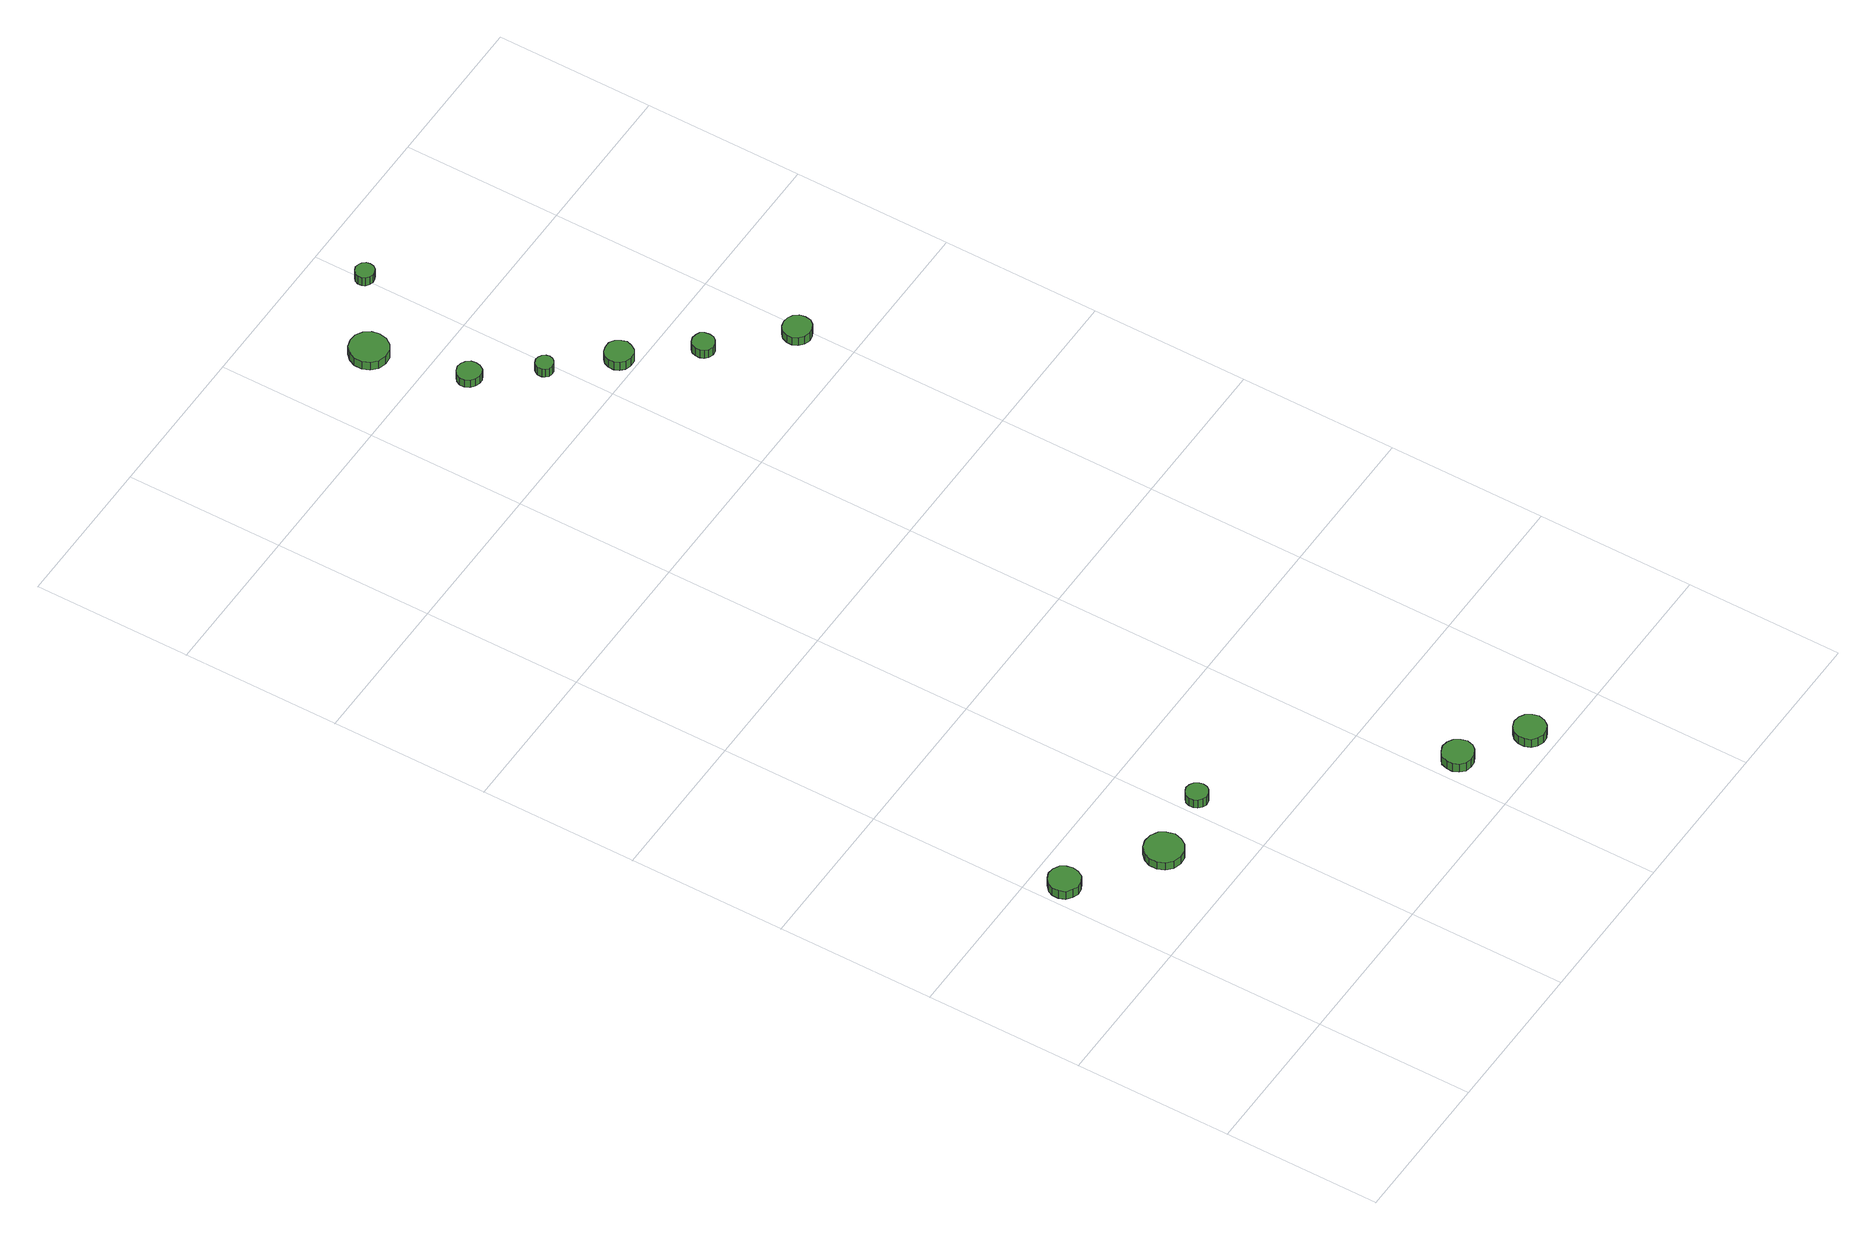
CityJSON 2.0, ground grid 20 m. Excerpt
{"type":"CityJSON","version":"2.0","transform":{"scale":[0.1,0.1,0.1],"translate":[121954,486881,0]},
"CityObjects":{
"tree1":{"type":"SolitaryVegetationObject","attributes":{"function":"something"},"geometry":[{"type":"MultiSurface","lod":"1","boundaries":[[[0,1,2,3,4,5,6,7,8,9,10,11,12,13,14]],[[15,16,17,18,19,20,21,22,23,24,25,26,27,28,29]],[[0,29,28,1]],[[1,28,27,2]],[[2,27,26,3]],[[3,26,25,4]],[[4,25,24,5]],[[5,24,23,6]],[[6,23,22,7]],[[7,22,21,8]],[[8,21,20,9]],[[9,20,19,10]],[[10,19,18,11]],[[11,18,17,12]],[[12,17,16,13]],[[13,16,15,14]],[[14,15,29,0]]]}]},
"tree2":{"type":"SolitaryVegetationObject","attributes":{"function":"something"},"geometry":[{"type":"MultiSurface","lod":"1","boundaries":[[[30,31,32,33,34,35,36,37,38,39,40,41,42,43,44]],[[45,46,47,48,49,50,51,52,53,54,55,56,57,58,59]],[[30,59,58,31]],[[31,58,57,32]],[[32,57,56,33]],[[33,56,55,34]],[[34,55,54,35]],[[35,54,53,36]],[[36,53,52,37]],[[37,52,51,38]],[[38,51,50,39]],[[39,50,49,40]],[[40,49,48,41]],[[41,48,47,42]],[[42,47,46,43]],[[43,46,45,44]],[[44,45,59,30]]]}]},
"tree3":{"type":"SolitaryVegetationObject","attributes":{"function":"something"},"geometry":[{"type":"MultiSurface","lod":"1","boundaries":[[[60,61,62,63,64,65,66,67,68,69,70,71,72,73,74]],[[75,76,77,78,79,80,81,82,83,84,85,86,87,88,89]],[[60,89,88,61]],[[61,88,87,62]],[[62,87,86,63]],[[63,86,85,64]],[[64,85,84,65]],[[65,84,83,66]],[[66,83,82,67]],[[67,82,81,68]],[[68,81,80,69]],[[69,80,79,70]],[[70,79,78,71]],[[71,78,77,72]],[[72,77,76,73]],[[73,76,75,74]],[[74,75,89,60]]]}]},
"tree4":{"type":"SolitaryVegetationObject","attributes":{"function":"something"},"geometry":[{"type":"MultiSurface","lod":"1","boundaries":[[[90,91,92,93,94,95,96,97,98,99,100,101,102,103,104]],[[105,106,107,108,109,110,111,112,113,114,115,116,117,118,119]],[[90,119,118,91]],[[91,118,117,92]],[[92,117,116,93]],[[93,116,115,94]],[[94,115,114,95]],[[95,114,113,96]],[[96,113,112,97]],[[97,112,111,98]],[[98,111,110,99]],[[99,110,109,100]],[[100,109,108,101]],[[101,108,107,102]],[[102,107,106,103]],[[103,106,105,104]],[[104,105,119,90]]]}]},
"tree5":{"type":"SolitaryVegetationObject","attributes":{"function":"something"},"geometry":[{"type":"MultiSurface","lod":"1","boundaries":[[[120,121,122,123,124,125,126,127,128,129,130,131,132,133,134]],[[135,136,137,138,139,140,141,142,143,144,145,146,147,148,149]],[[120,149,148,121]],[[121,148,147,122]],[[122,147,146,123]],[[123,146,145,124]],[[124,145,144,125]],[[125,144,143,126]],[[126,143,142,127]],[[127,142,141,128]],[[128,141,140,129]],[[129,140,139,130]],[[130,139,138,131]],[[131,138,137,132]],[[132,137,136,133]],[[133,136,135,134]],[[134,135,149,120]]]}]},
"tree6":{"type":"SolitaryVegetationObject","attributes":{"function":"something"},"geometry":[{"type":"MultiSurface","lod":"1","boundaries":[[[150,151,152,153,154,155,156,157,158,159,160,161,162,163,164]],[[165,166,167,168,169,170,171,172,173,174,175,176,177,178,179]],[[150,179,178,151]],[[151,178,177,152]],[[152,177,176,153]],[[153,176,175,154]],[[154,175,174,155]],[[155,174,173,156]],[[156,173,172,157]],[[157,172,171,158]],[[158,171,170,159]],[[159,170,169,160]],[[160,169,168,161]],[[161,168,167,162]],[[162,167,166,163]],[[163,166,165,164]],[[164,165,179,150]]]}]},
"tree7":{"type":"SolitaryVegetationObject","attributes":{"function":"something"},"geometry":[{"type":"MultiSurface","lod":"1","boundaries":[[[180,181,182,183,184,185,186,187,188,189,190,191,192,193,194]],[[195,196,197,198,199,200,201,202,203,204,205,206,207,208,209]],[[180,209,208,181]],[[181,208,207,182]],[[182,207,206,183]],[[183,206,205,184]],[[184,205,204,185]],[[185,204,203,186]],[[186,203,202,187]],[[187,202,201,188]],[[188,201,200,189]],[[189,200,199,190]],[[190,199,198,191]],[[191,198,197,192]],[[192,197,196,193]],[[193,196,195,194]],[[194,195,209,180]]]}]},
"tree8":{"type":"SolitaryVegetationObject","attributes":{"function":"something"},"geometry":[{"type":"MultiSurface","lod":"1","boundaries":[[[210,211,212,213,214,215,216,217,218,219,220,221,222,223,224]],[[225,226,227,228,229,230,231,232,233,234,235,236,237,238,239]],[[210,239,238,211]],[[211,238,237,212]],[[212,237,236,213]],[[213,236,235,214]],[[214,235,234,215]],[[215,234,233,216]],[[216,233,232,217]],[[217,232,231,218]],[[218,231,230,219]],[[219,230,229,220]],[[220,229,228,221]],[[221,228,227,222]],[[222,227,226,223]],[[223,226,225,224]],[[224,225,239,210]]]}]},
"tree9":{"type":"SolitaryVegetationObject","attributes":{"function":"something"},"geometry":[{"type":"MultiSurface","lod":"1","boundaries":[[[240,241,242,243,244,245,246,247,248,249,250,251,252,253,254]],[[255,256,257,258,259,260,261,262,263,264,265,266,267,268,269]],[[240,269,268,241]],[[241,268,267,242]],[[242,267,266,243]],[[243,266,265,244]],[[244,265,264,245]],[[245,264,263,246]],[[246,263,262,247]],[[247,262,261,248]],[[248,261,260,249]],[[249,260,259,250]],[[250,259,258,251]],[[251,258,257,252]],[[252,257,256,253]],[[253,256,255,254]],[[254,255,269,240]]]}]},
"tree10":{"type":"SolitaryVegetationObject","attributes":{"function":"something"},"geometry":[{"type":"MultiSurface","lod":"1","boundaries":[[[270,271,272,273,274,275,276,277,278,279,280,281,282,283,284]],[[285,286,287,288,289,290,291,292,293,294,295,296,297,298,299]],[[270,299,298,271]],[[271,298,297,272]],[[272,297,296,273]],[[273,296,295,274]],[[274,295,294,275]],[[275,294,293,276]],[[276,293,292,277]],[[277,292,291,278]],[[278,291,290,279]],[[279,290,289,280]],[[280,289,288,281]],[[281,288,287,282]],[[282,287,286,283]],[[283,286,285,284]],[[284,285,299,270]]]}]},
"tree11":{"type":"SolitaryVegetationObject","attributes":{"function":"something"},"geometry":[{"type":"MultiSurface","lod":"1","boundaries":[[[300,301,302,303,304,305,306,307,308,309,310,311,312,313,314]],[[315,316,317,318,319,320,321,322,323,324,325,326,327,328,329]],[[300,329,328,301]],[[301,328,327,302]],[[302,327,326,303]],[[303,326,325,304]],[[304,325,324,305]],[[305,324,323,306]],[[306,323,322,307]],[[307,322,321,308]],[[308,321,320,309]],[[309,320,319,310]],[[310,319,318,311]],[[311,318,317,312]],[[312,317,316,313]],[[313,316,315,314]],[[314,315,329,300]]]}]},
"tree12":{"type":"SolitaryVegetationObject","attributes":{"function":"something"},"geometry":[{"type":"MultiSurface","lod":"1","boundaries":[[[330,331,332,333,334,335,336,337,338,339,340,341,342,343,344]],[[345,346,347,348,349,350,351,352,353,354,355,356,357,358,359]],[[330,359,358,331]],[[331,358,357,332]],[[332,357,356,333]],[[333,356,355,334]],[[334,355,354,335]],[[335,354,353,336]],[[336,353,352,337]],[[337,352,351,338]],[[338,351,350,339]],[[339,350,349,340]],[[340,349,348,341]],[[341,348,347,342]],[[342,347,346,343]],[[343,346,345,344]],[[344,345,359,330]]]}]}
},
"vertices":[
[40,356,23],[38,364,23],[34,371,23],[26,375,23],[18,376,23],[11,373,23],[4,367,23],[1,360,23],[1,352,23],[4,344,23],[11,339,23],[18,336,23],[26,337,23],[34,341,23],[38,348,23],[38,348,10],[34,341,10],[26,337,10],[18,336,10],[11,339,10],[4,344,10],[1,352,10],[1,360,10],[4,367,10],[11,373,10],[18,376,10],[26,375,10],[34,371,10],[38,364,10],[40,356,10],
[146,285,23],[143,295,23],[138,303,23],[129,308,23],[119,309,23],[109,306,23],[102,299,23],[98,290,23],[98,280,23],[102,271,23],[109,264,23],[119,261,23],[129,262,23],[138,267,23],[143,275,23],[143,275,11],[138,267,11],[129,262,11],[119,261,11],[109,264,11],[102,271,11],[98,280,11],[98,290,11],[102,299,11],[109,306,11],[119,309,11],[129,308,11],[138,303,11],[143,295,11],[146,285,11],
[229,299,22],[228,304,22],[225,309,22],[220,312,22],[214,313,22],[209,311,22],[204,307,22],[202,302,22],[202,296,22],[204,291,22],[209,287,22],[214,285,22],[220,286,22],[225,289,22],[228,293,22],[228,293,9],[225,289,9],[220,286,9],[214,285,9],[209,287,9],[204,291,9],[202,296,9],[202,302,9],[204,307,9],[209,311,9],[214,313,9],[220,312,9],[225,309,9],[228,304,9],[229,299,9],
[445,78,22],[443,86,22],[438,93,22],[431,97,22],[423,98,22],[415,95,22],[409,90,22],[406,82,22],[406,74,22],[409,67,22],[415,61,22],[423,59,22],[431,60,22],[438,64,22],[443,70,22],[443,70,9],[438,64,9],[431,60,9],[423,59,9],[415,61,9],[409,67,9],[406,74,9],[406,82,9],[409,90,9],[415,95,9],[423,98,9],[431,97,9],[438,93,9],[443,86,9],[445,78,9],
[521,29,22],[519,37,22],[514,44,22],[507,48,22],[499,49,22],[491,46,22],[485,40,22],[482,33,22],[482,25,22],[485,17,22],[491,12,22],[499,9,22],[507,10,22],[514,14,22],[519,21,22],[519,21,9],[514,14,9],[507,10,9],[499,9,9],[491,12,9],[485,17,9],[482,25,9],[482,33,9],[485,40,9],[491,46,9],[499,49,9],[507,48,9],[514,44,9],[519,37,9],[521,29,9],
[349,1352,14],[348,1358,14],[344,1363,14],[339,1366,14],[333,1367,14],[327,1365,14],[322,1361,14],[319,1355,14],[319,1349,14],[322,1343,14],[327,1339,14],[333,1337,14],[339,1337,14],[344,1340,14],[348,1346,14],[348,1346,2],[344,1340,2],[339,1337,2],[333,1337,2],[327,1339,2],[322,1343,2],[319,1349,2],[319,1355,2],[322,1361,2],[327,1365,2],[333,1367,2],[339,1366,2],[344,1363,2],[348,1358,2],[349,1352,2],
[328,1468,15],[326,1478,15],[320,1486,15],[312,1491,15],[302,1492,15],[292,1489,15],[285,1482,15],[281,1473,15],[281,1463,15],[285,1454,15],[292,1447,15],[302,1444,15],[312,1445,15],[320,1450,15],[326,1458,15],[326,1458,2],[320,1450,2],[312,1445,2],[302,1444,2],[292,1447,2],[285,1454,2],[281,1463,2],[281,1473,2],[285,1482,2],[292,1489,2],[302,1492,2],[312,1491,2],[320,1486,2],[326,1478,2],[328,1468,2],
[402,1286,14],[401,1290,14],[398,1294,14],[394,1296,14],[390,1297,14],[385,1295,14],[382,1292,14],[380,1288,14],[380,1283,14],[382,1279,14],[385,1276,14],[390,1275,14],[394,1275,14],[398,1278,14],[401,1281,14],[401,1281,1],[398,1278,1],[394,1275,1],[390,1275,1],[385,1276,1],[382,1279,1],[380,1283,1],[380,1288,1],[382,1292,1],[385,1295,1],[390,1297,1],[394,1296,1],[398,1294,1],[401,1290,1],[402,1286,1],
[467,1222,15],[465,1229,15],[461,1235,15],[455,1239,15],[447,1239,15],[440,1237,15],[435,1232,15],[432,1226,15],[432,1218,15],[435,1212,15],[440,1207,15],[447,1205,15],[455,1205,15],[461,1209,15],[465,1215,15],[465,1215,2],[461,1209,2],[455,1205,2],[447,1205,2],[440,1207,2],[435,1212,2],[432,1218,2],[432,1226,2],[435,1232,2],[440,1237,2],[447,1239,2],[455,1239,2],[461,1235,2],[465,1229,2],[467,1222,2],
[525,1147,17],[524,1153,17],[521,1158,17],[516,1160,17],[510,1161,17],[504,1159,17],[500,1155,17],[498,1150,17],[498,1144,17],[500,1139,17],[504,1135,17],[510,1133,17],[516,1134,17],[521,1137,17],[524,1141,17],[524,1141,4],[521,1137,4],[516,1134,4],[510,1133,4],[504,1135,4],[500,1139,4],[498,1144,4],[498,1150,4],[500,1155,4],[504,1159,4],[510,1161,4],[516,1160,4],[521,1158,4],[524,1153,4],[525,1147,4],
[415,1535,14],[414,1540,14],[411,1544,14],[407,1546,14],[402,1547,14],[397,1545,14],[393,1542,14],[391,1537,14],[391,1532,14],[393,1528,14],[397,1525,14],[402,1523,14],[407,1524,14],[411,1526,14],[414,1530,14],[414,1530,1],[411,1526,1],[407,1524,1],[402,1523,1],[397,1525,1],[393,1528,1],[391,1532,1],[391,1537,1],[393,1542,1],[397,1545,1],[402,1547,1],[407,1546,1],[411,1544,1],[414,1540,1],[415,1535,1],
[604,1068,19],[603,1075,19],[598,1081,19],[592,1084,19],[585,1085,19],[578,1083,19],[572,1078,19],[569,1071,19],[569,1064,19],[572,1057,19],[578,1052,19],[585,1050,19],[592,1051,19],[598,1054,19],[603,1060,19],[603,1060,6],[598,1054,6],[592,1051,6],[585,1050,6],[578,1052,6],[572,1057,6],[569,1064,6],[569,1071,6],[572,1078,6],[578,1083,6],[585,1085,6],[592,1084,6],[598,1081,6],[603,1075,6],[604,1068,6]
]}
